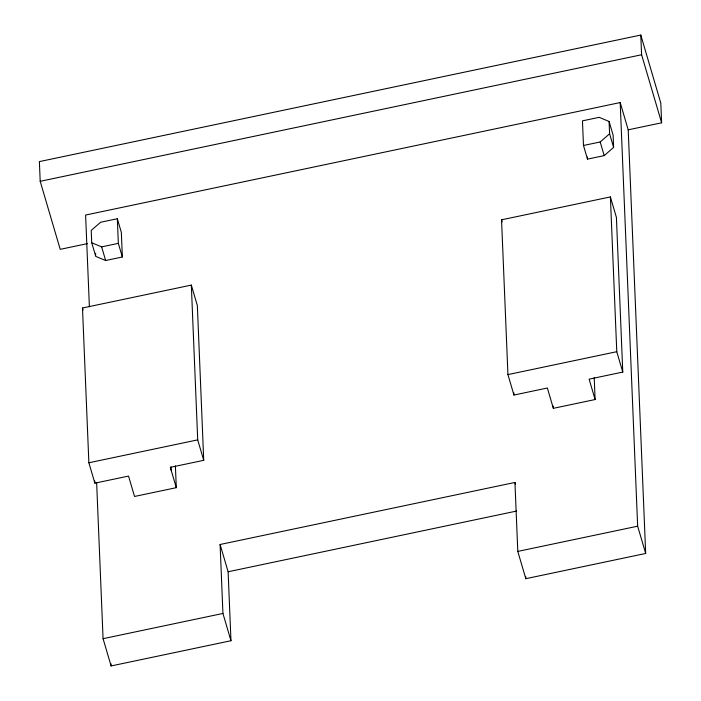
<?xml version="1.0" encoding="UTF-8"?>
<svg xmlns="http://www.w3.org/2000/svg" width="701" height="701" viewBox="0 0 701 701"><rect width="100%" height="100%" fill="white"/><g stroke="black" fill="none" stroke-linecap="round" stroke-linejoin="round"><path stroke-width="1.05" d="M583.477 145.484L600.187 141.97L609.598 133.777L609.09 121.466L599.171 117.339L582.461 120.852L583.477 145.484L587.491 159.118L604.201 155.604L613.612 147.412L613.103 135.1L609.09 121.466M96.633 482.542L103.073 638.681L111.1 665.95L230.962 640.732L222.936 613.454L220.096 544.493L514.946 482.446L517.794 551.407L525.82 578.684L645.682 553.457L628.21 129.825L661.621 122.798L660.806 103.091L640.784 35.05L39.379 161.598L40.194 181.305L60.216 249.346L87.362 243.633M40.194 181.305L641.599 54.757L640.784 35.05M628.21 129.825L620.183 102.556L85.601 215.049L89.386 306.758M117.33 218.73L100.62 222.252L91.209 230.436L91.717 242.756L95.73 256.391L105.649 260.518L122.36 256.995L121.343 232.373L117.33 218.73L118.346 243.361L122.36 256.995M91.717 242.756L101.636 246.875L118.346 243.361M82.49 308.002L191.329 285.097L197.349 305.557L203.728 460.329L170.317 467.357L176.301 487.677L134.531 496.466L128.537 476.075L94.872 483.164L88.869 462.774L82.49 308.002L83.095 310.044M501.548 219.816L610.387 196.92L616.407 217.371L622.768 372.073L589.112 379.162L595.105 399.544L553.343 408.332L547.367 388.012L513.956 395.049L507.936 374.597L501.548 219.816L502.153 221.866M88.869 462.774L197.708 439.869L191.329 285.097M507.936 374.597L616.775 351.692L610.387 196.92M230.962 640.732L228.123 571.762L516.567 511.064M103.073 638.681L222.936 613.454M517.794 551.407L637.656 526.188L620.183 102.556M641.599 54.757L661.621 122.798M609.598 133.777L613.612 147.412M600.187 141.97L604.201 155.604M616.775 351.692L622.768 372.073M637.656 526.188L645.682 553.457M514.946 482.446L515.568 484.549M197.708 439.869L203.728 460.329M220.096 544.493L228.123 571.762M101.636 246.875L105.649 260.518M587.403 156.98L587.491 159.118M594.211 377.743L595.105 399.544M553.255 406.151L553.343 408.332M525.732 576.529L525.82 578.684M513.859 392.867L513.956 395.049M175.399 465.876L176.301 487.677M170.983 466.813L171.123 470.082M95.608 253.315L95.686 255.366M111.012 663.768L111.1 665.95M94.784 480.982L94.872 483.164"/></g></svg>
